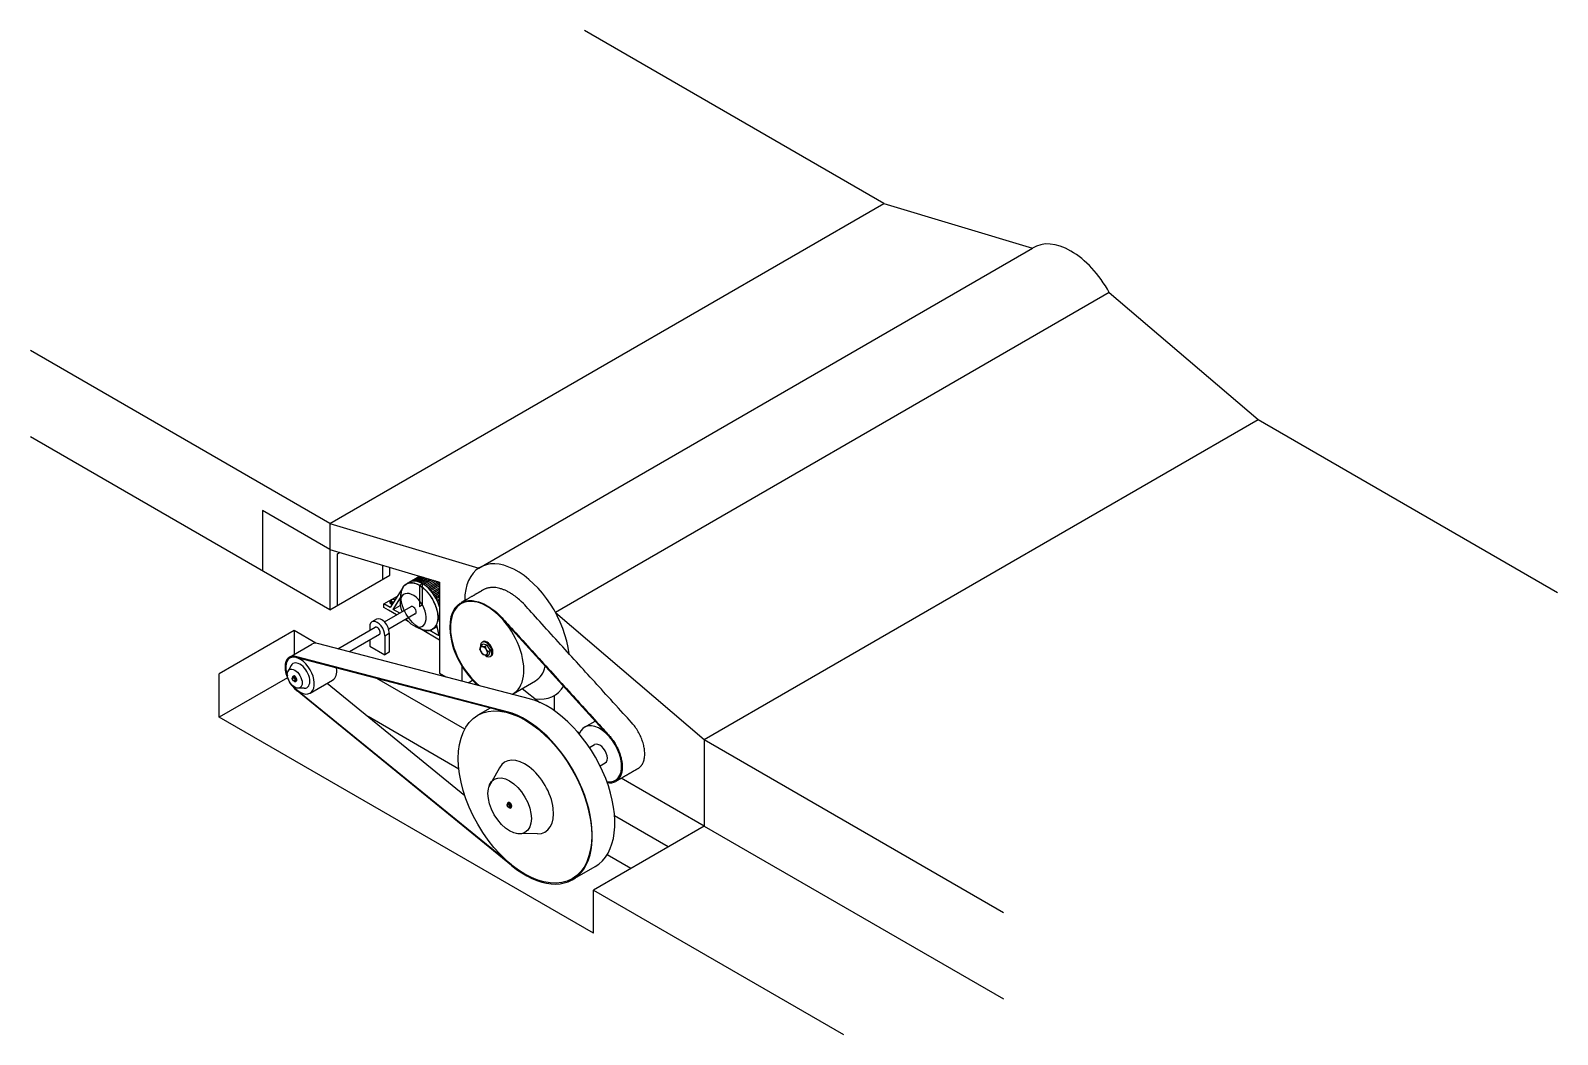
# Model space of a CAD drawing. Header units: millimetres. Extents: x 0 to 88.3, y -2 to 56.
import ezdxf

# ---------------------------------------------------------------- set-up
doc = ezdxf.new("R2010")
doc.units = ezdxf.units.MM
doc.layers.add('behind', color=7, linetype='Continuous')

msp = doc.modelspace()

# ---------------------------------------------------------------- linework, layer by layer
for p, q in [((49.363, 46), (32.043, 56)), ((17.321, 27.5), (49.363, 46)), ((49.363, 46), (57.971, 43.416)), ((25.928, 24.916), (57.971, 43.416)), ((62.407, 40.855), (30.364, 22.355)), ((62.407, 40.855), (71.014, 33.5)), ((17.321, 27.5), (0, 37.5)), ((38.971, 15), (71.014, 33.5)), ((71.014, 33.5), (88.335, 23.5)), ((17.321, 22.5), (0, 32.5)), ((17.321, 26), (13.423, 28.25)), ((13.423, 28.25), (13.423, 24.75)), ((17.321, 27.5), (17.321, 22.5)), ((17.321, 27.5), (25.928, 24.916)), ((17.754, 25.75), (17.89, 25.829)), ((17.754, 22.75), (17.754, 25.75)), ((20.352, 25.09), (20.352, 24.25)), ((20.785, 24.5), (20.785, 24.96)), ((17.321, 22.5), (20.785, 24.5)), ((22.545, 24.431), (22.071, 24.158)), ((22.592, 24.417), (22.162, 24.169)), ((22.655, 24.398), (22.254, 24.167)), ((22.73, 24.376), (22.344, 24.153)), ((22.815, 24.351), (22.433, 24.13)), ((22.907, 24.323), (22.519, 24.099)), ((23.006, 24.293), (22.603, 24.061)), ((23.109, 24.262), (22.683, 24.017)), ((23.216, 24.23), (22.761, 23.968)), ((23.326, 24.197), (22.835, 23.914)), ((23.438, 24.163), (22.907, 23.857)), ((23.554, 24.13), (22.976, 23.796)), ((23.62, 24.066), (23.042, 23.733)), ((23.665, 23.989), (23.105, 23.666)), ((23.665, 23.885), (23.166, 23.598)), ((20.984, 22.528), (21.404, 23.196)), ((23.665, 23.781), (23.224, 23.526)), ((23.665, 23.676), (23.279, 23.453)), ((23.665, 23.57), (23.332, 23.378)), ((23.665, 23.464), (23.382, 23.301)), ((23.665, 23.358), (23.429, 23.222)), ((23.665, 23.252), (23.473, 23.142)), ((23.665, 23.147), (23.515, 23.06)), ((23.665, 23.041), (23.553, 22.977)), ((20.476, 21.804), (22.014, 22.692)), ((22.259, 22.268), (20.721, 21.38)), ((20.884, 22.371), (20.889, 22.377)), ((20.904, 22.895), (20.904, 22.952)), ((23.665, 22.936), (23.589, 22.892)), ((23.665, 22.831), (23.621, 22.806)), ((23.665, 22.728), (23.65, 22.719)), ((30.364, 22.355), (38.971, 15)), ((15.242, 21.3), (10.912, 18.8)), ((15.242, 21.3), (15.242, 19.914)), ((16.51, 20.568), (15.242, 21.3)), ((17.787, 20.252), (19.935, 21.492)), ((19.625, 21.553), (19.625, 21.313)), ((20.011, 21.961), (19.752, 21.811)), ((23.249, 21.376), (23.51, 21.527)), ((33.479, 15.173), (27.307, 21.959)), ((14.976, 19.761), (16.275, 20.511)), ((28.874, 17.362), (16.687, 20.539)), ((20.18, 21.068), (18.462, 20.076)), ((19.625, 20.748), (19.625, 20.407)), ((19.625, 20.407), (20.49, 19.908)), ((20.49, 21.008), (20.75, 21.158)), ((20.49, 21.053), (20.49, 19.908)), ((20.75, 21.158), (20.75, 20.058)), ((26.067, 20.458), (26.188, 20.528)), ((26.126, 20.632), (26.177, 20.661)), ((26.306, 20.394), (26.426, 20.464)), ((27.596, 16.562), (15.37, 19.747)), ((27.574, 16.612), (15.398, 19.785)), ((20.75, 20.058), (20.49, 19.908)), ((26.418, 19.845), (26.539, 19.914)), ((26.605, 20.154), (26.485, 20.085)), ((26.651, 19.839), (26.601, 19.81)), ((10.912, 16.3), (10.912, 18.8)), ((14.86, 18.579), (10.912, 16.3)), ((15.077, 19.283), (14.868, 18.906)), ((15.156, 18.599), (15.2, 18.624)), ((15.178, 18.662), (15.196, 18.673)), ((15.243, 18.576), (15.287, 18.601)), ((23.665, 18.837), (24.035, 18.623)), ((24.964, 18.381), (24.964, 19.231)), ((15.284, 18.376), (15.328, 18.401)), ((15.352, 18.488), (15.308, 18.463)), ((15.369, 18.374), (15.35, 18.363)), ((15.838, 17.965), (15.413, 17.971)), ((27.823, 7.721), (15.419, 17.817)), ((15.422, 17.86), (27.818, 7.769)), ((16.173, 17.687), (17.472, 18.437)), ((17.158, 18.255), (25.121, 11.772)), ((25.117, 15.599), (20.038, 18.531)), ((25.315, 18.29), (25.569, 18.436)), ((27.915, 17.649), (29.214, 18.399)), ((28.438, 17.951), (29.47, 17.15)), ((26.599, 16.822), (25.876, 16.404)), ((30.289, 17.538), (30.289, 16.683)), ((32.563, 3.8), (10.912, 16.3)), ((24.78, 13.293), (19.528, 16.326)), ((32.046, 15.718), (32.661, 16.073)), ((31.606, 15.493), (31.76, 15.373)), ((31.732, 15.346), (31.746, 15.336)), ((32.337, 14.539), (32.629, 14.708)), ((38.971, 15), (38.971, 10)), ((38.971, 15), (56.292, 5)), ((27.121, 13.367), (26.514, 12.276)), ((32.949, 13.478), (33.242, 13.647)), ((38.971, 10), (34.173, 12.77)), ((27.59, 11.285), (27.634, 11.31)), ((27.611, 11.348), (27.63, 11.359)), ((27.677, 11.262), (27.721, 11.287)), ((27.718, 11.062), (27.762, 11.087)), ((27.786, 11.174), (27.742, 11.149)), ((27.802, 11.06), (27.784, 11.049)), ((38.971, 10), (32.563, 6.3)), ((36.893, 8.8), (33.786, 10.594)), ((38.971, 10), (56.292, 0)), ((29.33, 9.547), (28.097, 9.563)), ((34.728, 7.55), (33.355, 8.343)), ((31.361, 6.904), (32.66, 7.654)), ((32.563, 3.8), (32.563, 6.3)), ((32.563, 6.3), (47.025, -2.05))]:
    msp.add_line(p, q)
for points in [[(17.321, 26), (23.665, 24.095), (23.665, 18.837)], [(21.549, 23.812), (20.805, 22.631), (20.437, 22.844), (21.226, 23.299)], [(20.833, 23.025), (20.833, 22.968), (20.904, 22.895), (20.971, 22.895)], [(21.178, 22.21), (20.71, 22.48), (20.437, 22.638), (20.437, 22.844)], [(21.357, 22.313), (20.984, 22.528), (21.391, 22.763)], [(23.519, 22.439), (23.665, 21.78)], [(21.884, 21.803), (21.668, 21.927)], [(22.554, 21.416), (23.665, 20.775)], [(26.539, 19.914), (26.605, 20.154), (26.426, 20.464), (26.187, 20.527)], [(15.328, 18.401), (15.352, 18.488), (15.287, 18.601), (15.2, 18.624)], [(27.762, 11.087), (27.786, 11.174), (27.721, 11.287), (27.633, 11.31)]]:
    msp.add_lwpolyline(points)
msp.add_lwpolyline([(21.08, 23.067, -0.005662), (21.051, 23.097, 0.071603), (20.904, 23.097, -0.016694), (20.833, 23.025, -0.335634), (20.904, 22.952, -0.180631), (21.016, 22.965)], format="xyb")
for centre, radius, start, end in [((21.772, 21.517), 4.424, 342.93064, 346.15478), ((26.228, 20.583), 0.205, 217.96726, 292.48913), ((26.696, 20.413), 0.39, 182.72113, 237.27887), ((27.166, 20.685), 1.255, 201.8089, 218.1911), ((25.342, 16.306), 3.699, 73.08724, 76.91276), ((26.61, 19.921), 0.206, 127.43574, 201.64968), ((13.592, 18.984), 1.611, 342.93064, 346.15478), ((15.215, 18.645), 0.0745, 217.96726, 292.48913), ((15.385, 18.582), 0.142, 182.72113, 237.27887), ((15.556, 18.681), 0.457, 201.8089, 218.1911), ((14.892, 17.087), 1.347, 73.08724, 76.91276), ((15.354, 18.403), 0.0751, 127.43574, 201.64968), ((26.026, 11.671), 1.611, 342.93064, 346.15478), ((27.99, 11.368), 0.457, 201.8089, 218.1911), ((27.648, 11.331), 0.0745, 217.96726, 292.48913), ((27.326, 9.773), 1.347, 73.08724, 76.91276), ((27.819, 11.269), 0.142, 182.72113, 237.27887), ((27.788, 11.09), 0.0751, 127.43574, 201.64968)]:
    msp.add_arc(centre, radius, start, end)
for centre, major_axis, ratio, start_param, end_param in [((60.189, 39.75), (2.143, -3.712), 0.57735, 1.53522, 3.177169), ((28.146, 21.25), (2.143, -3.712), 0.57735, 7.196979, 10.199971), ((22.671, 22.789), (0.756, -1.31), 0.57735, 1.163676, 3.141593), ((23.249, 23.123), (0.756, -1.31), 0.57735, 3.118924, 3.141593), ((23.249, 23.123), (0.756, -1.31), 0.57735, 1.956798, 2.064555), ((20.978, 22.967), (-0.195, 0), 0.57735, 5.299089, 7.694918), ((20.978, 23.036), (-0.115, 0), 0.575825, 3.62331, 8.247217), ((22.136, 22.48), (0.535, -0.926), 0.57735, 4.943495, 10.764468), ((26.414, 20.25), (1.502, -2.601), 0.57735, 6.25274, 11.561398), ((22.136, 22.48), (0.122, -0.212), 0.57735, 0, 3.141593), ((26.414, 20.25), (1.531, -2.652), 0.57735, 3.141593, 5.243153), ((20.058, 21.28), (0.306, -0.53), 0.57735, 0.739744, 3.972645), ((20.058, 21.28), (0.122, -0.212), 0.57735, 0, 3.141593), ((20.318, 21.43), (0.306, -0.53), 0.57735, 7.02293, 9.424778), ((16.887, 19.45), (0.612, -1.061), 0.57735, 8.873184, 9.424778), ((26.363, 20.221), (0.237, -0.411), 0.57735, 5.299089, 10.412578), ((26.414, 20.25), (0.237, -0.411), 0.57735, 0, 3.141593), ((15.588, 18.7), (0.585, -1.013), 0.57735, 5.013358, 10.694605), ((15.588, 18.7), (0.612, -1.061), 0.57735, 2.566429, 5.300999), ((15.588, 18.7), (0.402, -0.697), 0.57735, 5.9522, 9.757949), ((15.264, 18.513), (0.086, -0.15), 0.57735, 5.299089, 10.412578), ((15.282, 18.523), (0.086, -0.15), 0.57735, 0, 3.141593), ((16.887, 19.45), (0.585, -1.013), 0.57735, 6.283185, 7.237094), ((27.713, 21), (1.502, -2.601), 0.57735, 6.283185, 6.835658), ((28.146, 21.25), (2.143, -3.712), 0.57735, 5.852777, 6.602135), ((29.904, 12.427), (2.756, -4.773), 0.57735, 6.283185, 8.907069), ((28.605, 11.677), (2.756, -4.773), 0.57735, 5.295664, 8.907182), ((32.936, 14.177), (0.889, -1.54), 0.57735, 5.825009, 9.882954), ((32.936, 14.177), (0.306, -0.53), 0.57735, 6.283185, 9.424778), ((28.605, 11.677), (1.167, -2.021), 0.57735, 5.9522, 9.757949), ((32.936, 14.177), (0.919, -1.591), 0.57735, 5.83011, 6.283185), ((27.698, 11.199), (0.086, -0.15), 0.57735, 5.299089, 10.412578), ((27.716, 11.209), (0.086, -0.15), 0.57735, 0, 3.141593)]:
    msp.add_ellipse(centre, major_axis=major_axis, ratio=ratio, start_param=start_param, end_param=end_param)
for centre, major_axis, ratio in [((26.219, 20.137), (0.14, -0.242), 0.575825), ((15.282, 18.523), (0.306, -0.53), 0.57735), ((15.211, 18.482), (0.0508, -0.088), 0.575825), ((28.605, 11.677), (2.729, -4.727), 0.57735), ((27.717, 11.165), (0.888, -1.538), 0.57735), ((27.645, 11.168), (0.0508, -0.088), 0.575825)]:
    msp.add_ellipse(centre, major_axis=major_axis, ratio=ratio)
for points, weights, knots in [([(23.519, 22.439), (23.274, 23.55), (22.402, 23.969), (21.531, 24.387), (21.43, 23.441), (21.408, 23.228), (21.385, 23.014)], [1, 0.773971702411, 1, 0.773971702411, 1, 1, 1], [2, 2, 2, 3.371414, 3.371414, 4.742827, 4.742827, 5.742827, 5.742827, 5.742827]), ([(20.783, 22.967), (20.783, 22.955), (20.783, 22.943), (20.783, 22.854), (20.933, 22.834)], [1, 1, 1, 0.784380497651, 1], [0, 0, 0, 1, 1, 2.338199, 2.338199, 2.338199]), ([(33.854, 12.586), (34.336, 12.864), (34.213, 13.709), (34.091, 14.553), (33.471, 15.235), (30.393, 18.619), (27.315, 22.003), (25.947, 23.516), (24.883, 22.902), (25.532, 23.277), (26.182, 23.652), (27.246, 24.266), (28.614, 22.753), (31.692, 19.369), (34.77, 15.985), (35.39, 15.303), (35.513, 14.459), (35.635, 13.614), (35.153, 13.336), (34.504, 12.961), (33.854, 12.586)], [1, 0.885654804931, 1, 0.885654804931, 1, 1, 1, 0.796870168609, 1, 1, 1, 0.821216703171, 1, 1, 1, 0.885654804931, 1, 0.885654804931, 1, 1, 1], [0, 0, 0, 0.965788, 0.965788, 1.931576, 1.931576, 2.931576, 2.931576, 4.135804, 4.135804, 5.135804, 5.135804, 6.350317, 6.350317, 7.350317, 7.350317, 8.316105, 8.316105, 9.281893, 9.281893, 10.281893, 10.281893, 10.281893]), ([(22.223, 21.563), (22.419, 21.476), (22.615, 21.389), (23.244, 21.109), (23.483, 21.648), (23.554, 21.326), (23.625, 21.003), (23.354, 21.16), (23.084, 21.316)], [1, 1, 1, 0.86042495559, 1, 1, 1, 1, 1], [0, 0, 0, 1, 1, 2.069387, 2.069387, 3.069387, 3.069387, 4.069387, 4.069387, 4.069387])]:
    msp.add_rational_spline(points, weights, degree=2, knots=knots)
msp.add_open_spline([(22.509, 24.442), (22.123, 24.219), (21.736, 23.996)], degree=2)
at = {"layer": 'behind'}
for p, q in [((22.493, 23.921), (22.671, 24.024)), ((22.493, 23.921), (22.493, 22.686)), ((22.671, 22.789), (22.671, 24.024)), ((22.671, 22.789), (22.493, 22.686))]:
    msp.add_line(p, q, dxfattribs=at)
msp.add_ellipse((22.493, 22.686), major_axis=(0.756, -1.31), ratio=0.57735, dxfattribs=at)

doc.saveas('drawing.dxf')
